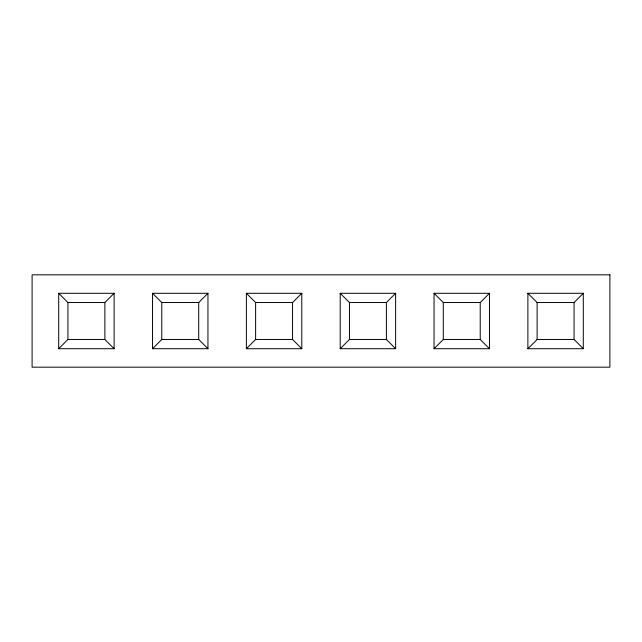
<?xml version="1.0" encoding="UTF-8"?>
<svg xmlns="http://www.w3.org/2000/svg" width="642" height="642" viewBox="0 0 642 642"><rect width="100%" height="100%" fill="white"/><g stroke="black" fill="none" stroke-linecap="round" stroke-linejoin="round"><path stroke-width="0.96" d="M58.703 348.71L67.932 339.474L67.932 302.526L58.703 293.29L114.115 293.29L114.115 348.71L58.703 348.71L58.703 293.29M114.115 348.71L104.879 339.474L104.879 302.526L114.115 293.29M152.539 348.71L161.776 339.474L198.715 339.474L207.952 348.71L152.539 348.71L152.539 293.29L207.952 293.29L207.952 348.71M198.715 339.474L198.715 302.526L207.952 293.29M246.376 348.71L255.612 339.474L292.551 339.474L301.788 348.71L301.788 293.29L246.376 293.29L246.376 348.71L301.788 348.71M246.376 293.29L255.612 302.526L292.551 302.526L301.788 293.29M340.212 348.71L349.449 339.474L386.388 339.474L395.624 348.71L395.624 293.29L340.212 293.29L340.212 348.71L395.624 348.71M340.212 293.29L349.449 302.526L386.388 302.526L395.624 293.29M434.048 348.71L443.285 339.474L480.224 339.474L489.461 348.71L489.461 293.29L434.048 293.29L434.048 348.71L489.461 348.71M480.224 339.474L480.224 302.526L489.461 293.29M527.885 348.71L537.121 339.474L574.068 339.474L583.297 348.71L527.885 348.71L527.885 293.29L583.297 293.29L583.297 348.71M574.068 339.474L574.068 302.526L583.297 293.29M67.932 302.526L104.879 302.526M152.539 293.29L161.776 302.526L198.715 302.526M434.048 293.29L443.285 302.526L480.224 302.526M527.885 293.29L537.121 302.526L574.068 302.526M67.932 339.474L104.879 339.474M537.121 302.526L537.121 339.474M443.285 302.526L443.285 339.474M386.388 302.526L386.388 339.474M349.449 302.526L349.449 339.474M292.551 302.526L292.551 339.474M255.612 302.526L255.612 339.474M161.776 302.526L161.776 339.474M609.9 274.824L32.1 274.824L32.1 367.176L609.9 367.176L609.9 274.824"/></g></svg>
